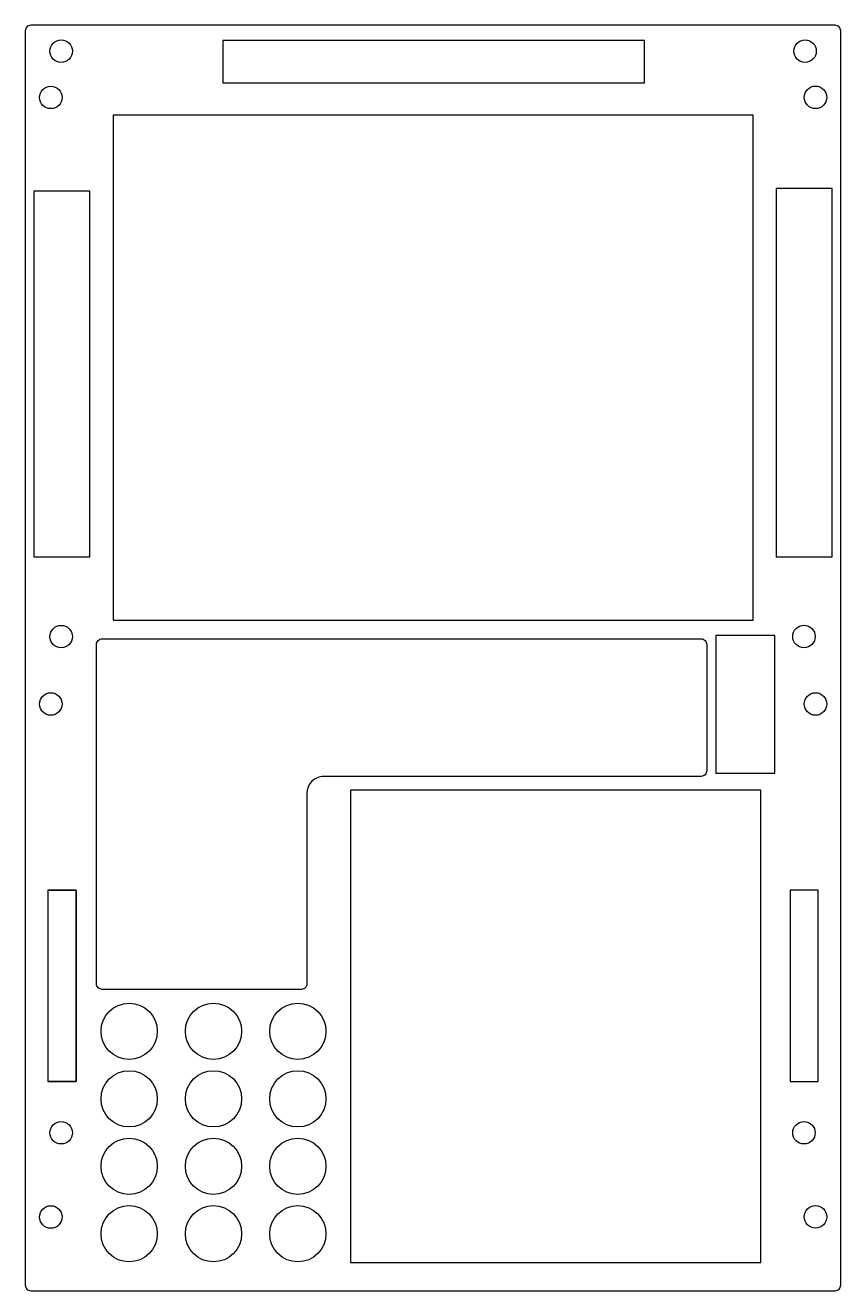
# Model space of a CAD drawing. Header units: millimetres. Extents: x -73 to 72, y -112 to 113.
import ezdxf

# ---------------------------------------------------------------- set-up
doc = ezdxf.new("R2010")
doc.units = ezdxf.units.MM
doc.layers.get('0').update_dxf_attribs({"linetype": 'CONTINUOUS'})

msp = doc.modelspace()

# ---------------------------------------------------------------- linework, layer by layer
for p, q in [((-63.77, -40.31), (-68.77, -40.31)), ((-68.77, -40.31), (-68.77, -74.31)), ((-68.77, -40.31), (-63.77, -40.31)), ((-63.77, -40.31), (-63.77, -74.31)), ((-63.77, -74.31), (-63.77, -40.31)), ((-63.77, -74.31), (-68.77, -74.31)), ((-68.77, -74.31), (-63.77, -74.31))]:
    msp.add_line(p, q)
for points in [[(71.2, 113.5), (-71.8, 113.5, 0.414214), (-72.8, 112.5), (-72.8, -110.5, 0.414214), (-71.8, -111.5), (71.2, -111.5, 0.414214), (72.2, -110.5), (72.2, 112.5, 0.414214)], [(47.38, 4.4, -0.414214), (48.38, 3.4), (48.38, -19.05, -0.414214), (47.38, -20.05), (-19.71, -20.05, 0.414214), (-22.71, -23.05), (-22.71, -56.92, -0.414214), (-23.71, -57.92), (-59.14, -57.92, -0.414214), (-60.14, -56.92), (-60.14, 3.4, -0.414214), (-59.14, 4.4)]]:
    msp.add_lwpolyline(points, format="xyb", close=True)
for points in [[(37.3, 110.8), (-37.7, 110.8), (-37.7, 103.3), (37.3, 103.3)], [(-57.17, 7.73), (56.63, 7.73), (56.63, 97.53), (-57.17, 97.53)], [(-61.3, 84), (-71.3, 84), (-71.3, 19), (-61.3, 19)], [(70.7, 19), (70.7, 84.5), (60.7, 84.5), (60.7, 19)], [(60.5, 5), (50, 5), (50, -19.5), (60.5, -19.5)], [(58, -22.5), (-15, -22.5), (-15, -106.51), (58, -106.51)], [(63.21, -40.31), (63.21, -74.31), (68.21, -74.31), (68.21, -40.31)]]:
    msp.add_lwpolyline(points, close=True)
for centre, radius in [((-66.41, 108.89), 2), ((65.86, 108.89), 2), ((-68.27, 100.68), 2), ((67.73, 100.69), 2), ((-66.41, 4.8), 2), ((65.67, 4.81), 2), ((-68.27, -7.18), 2), ((67.73, -7.18), 2), ((-54.33, -65.38), 5), ((-39.33, -65.38), 5), ((-24.33, -65.38), 5), ((-54.33, -77.38), 5), ((-39.33, -77.38), 5), ((-24.33, -77.38), 5), ((-66.41, -83.41), 2), ((65.67, -83.41), 2), ((-54.33, -89.38), 5), ((-39.33, -89.38), 5), ((-24.33, -89.38), 5), ((-68.27, -98.4), 2), ((-54.33, -101.38), 5), ((-39.33, -101.38), 5), ((-24.33, -101.38), 5), ((67.73, -98.36), 2)]:
    msp.add_circle(centre, radius)

doc.saveas('drawing.dxf')
